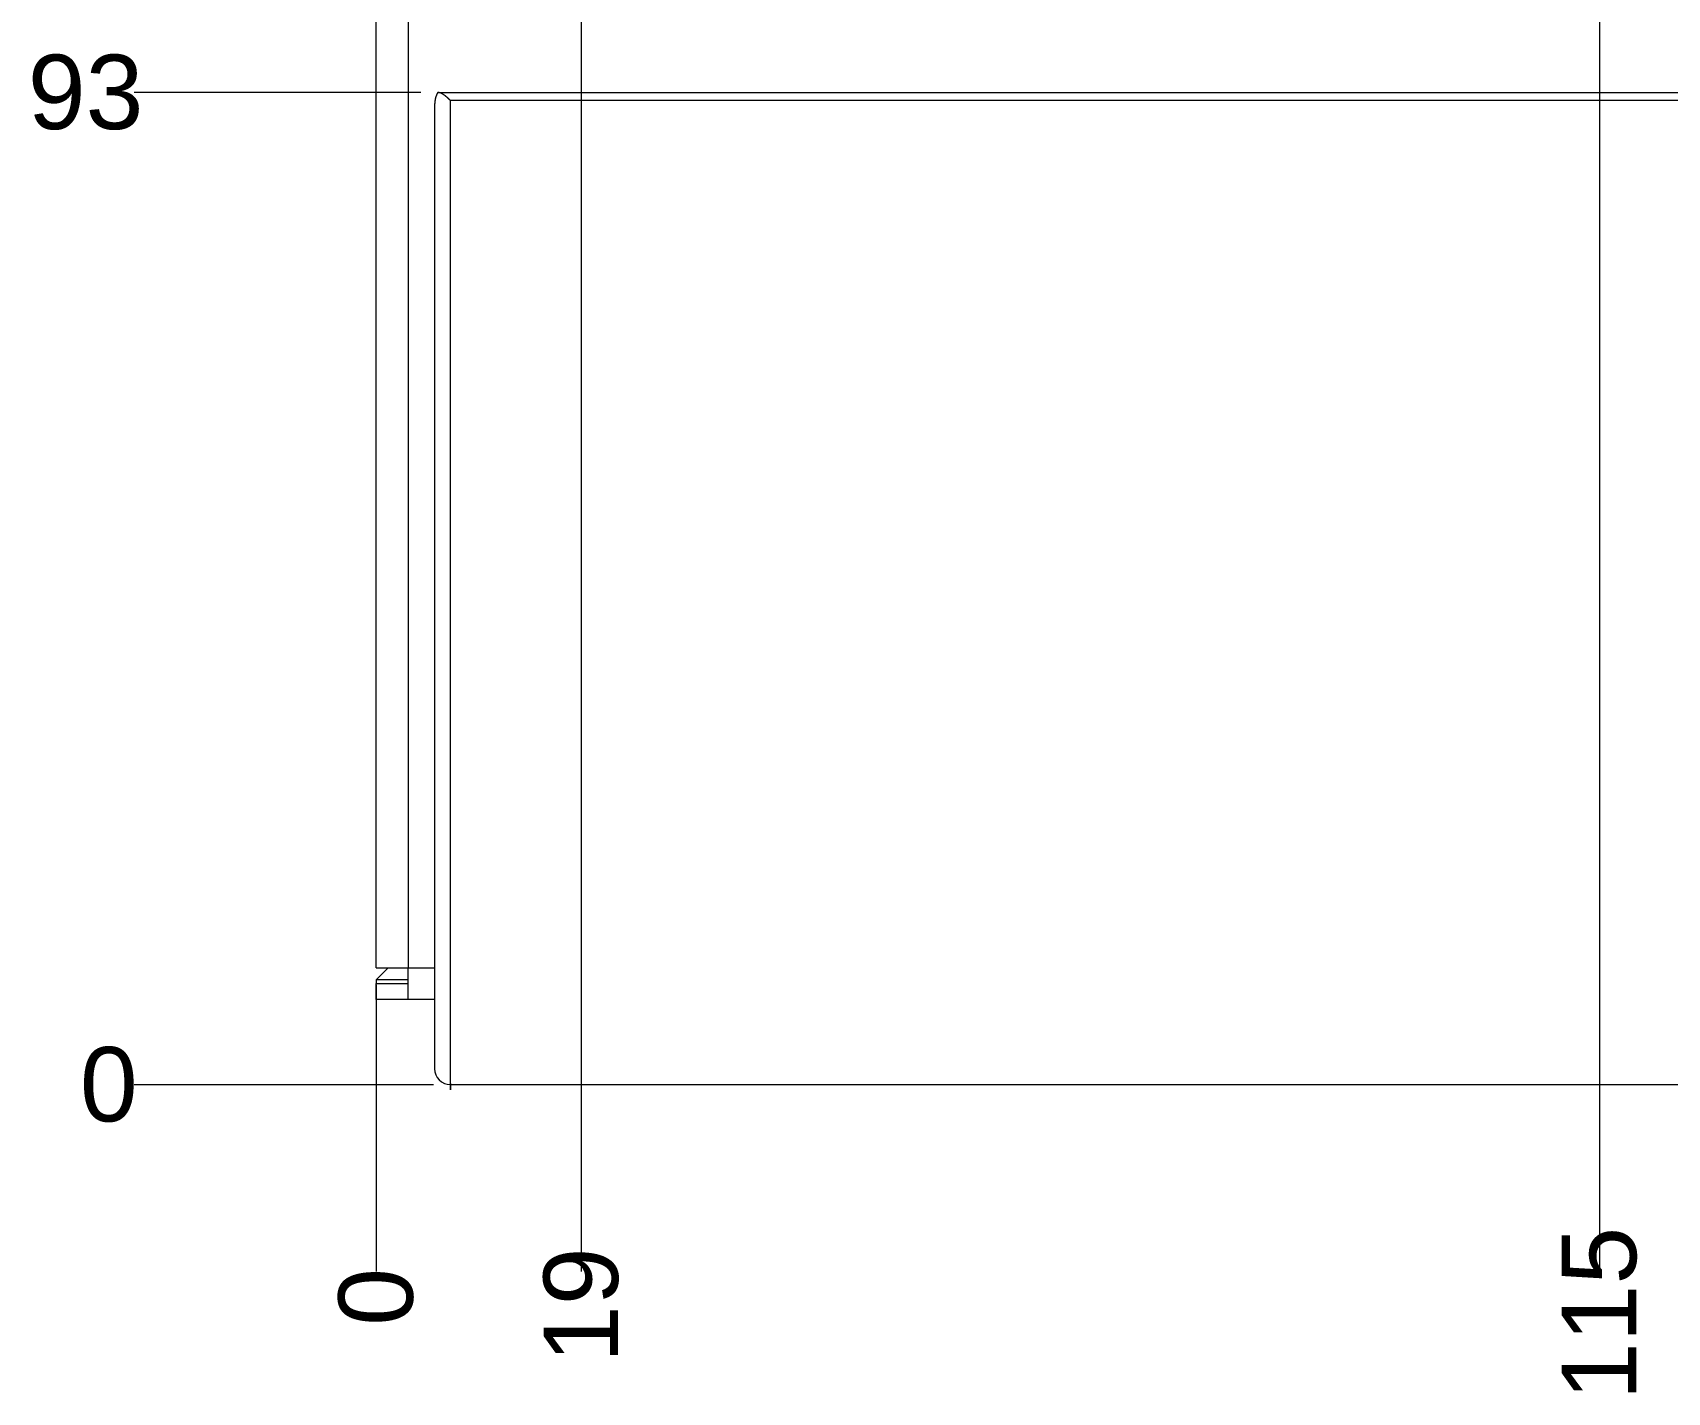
# Model space of a CAD drawing. Header units: metres. Extents: x 0.424 to 0.895, y -0.018 to 0.953.
# Drawn here: x 0.5083 to 0.6621, y 0.2314 to 0.3593 of the extents above; entities that cross this region are included whole.
import ezdxf

# ---------------------------------------------------------------- set-up
doc = ezdxf.new("R2010")
doc.units = ezdxf.units.M
for name, color, linetype, lineweight in [('Bemaßung (ISO)', 7, 'Continuous', 25), ('Sichtbar (ISO)', 7, 'Continuous', 50), ('Sichtbar schmal (ISO)', 7, 'Continuous', 35)]:
    doc.layers.add(name, color=color, linetype=linetype, lineweight=lineweight)
doc.styles.add('Arial', font='arial.ttf')

# ---------------------------------------------------------------- blocks, each defined once
blk = doc.blocks.new('Gruppe-3')
at = {"layer": 'Bemaßung (ISO)', "lineweight": 9, "transparency": 33554687}
blk.add_line((-0.10103, -0.21697), (-0.1292, -0.21697), dxfattribs=at)
at = {"layer": 'Bemaßung (ISO)', "transparency": 33554687, "insert": (-0.1343, -0.21697), "char_height": 0.007, "attachment_point": 4, "line_spacing_factor": 1.004016, "style": 'Arial'}
blk.add_mtext('0', dxfattribs=at)
blk = doc.blocks.new('Gruppe-4')
at = {"layer": 'Bemaßung (ISO)', "lineweight": 9, "transparency": 33554687}
blk.add_line((-0.10223, -0.12364), (-0.1292, -0.12364), dxfattribs=at)
at = {"layer": 'Bemaßung (ISO)', "transparency": 33554687, "insert": (-0.1392, -0.12364), "char_height": 0.007, "attachment_point": 4, "line_spacing_factor": 1.004016, "style": 'Arial'}
blk.add_mtext('93', dxfattribs=at)
blk = doc.blocks.new('Gruppe-13')
at = {"layer": 'Bemaßung (ISO)', "lineweight": 9, "transparency": 33554687}
blk.add_line((-0.10643, -0.20757), (-0.10643, -0.23454), dxfattribs=at)
at = {"layer": 'Bemaßung (ISO)', "transparency": 33554687, "insert": (-0.10643, -0.23964), "char_height": 0.007, "attachment_point": 4, "rotation": 90, "line_spacing_factor": 1.004016, "style": 'Arial'}
blk.add_mtext('0', dxfattribs=at)
blk = doc.blocks.new('Gruppe-14')
at = {"layer": 'Bemaßung (ISO)', "lineweight": 9, "transparency": 33554687}
blk.add_line((-0.08713, -0.09387), (-0.08713, -0.23454), dxfattribs=at)
at = {"layer": 'Bemaßung (ISO)', "transparency": 33554687, "insert": (-0.08713, -0.24314), "char_height": 0.007, "attachment_point": 4, "rotation": 90, "line_spacing_factor": 1.004016, "style": 'Arial'}
blk.add_mtext('19', dxfattribs=at)
blk = doc.blocks.new('Gruppe-15')
at = {"layer": 'Bemaßung (ISO)', "lineweight": 9, "transparency": 33554687}
blk.add_line((0.00867, -0.09387), (0.00867, -0.23454), dxfattribs=at)
at = {"layer": 'Bemaßung (ISO)', "transparency": 33554687, "insert": (0.00867, -0.24664), "char_height": 0.007, "attachment_point": 4, "rotation": 90, "line_spacing_factor": 1.004016, "style": 'Arial'}
blk.add_mtext('115', dxfattribs=at)

msp = doc.modelspace()

# ---------------------------------------------------------------- linework, layer by layer
at = {"layer": 'Sichtbar (ISO)', "lineweight": 9}
for p, q in [((0.5406, 0.27138), (0.5406, 0.67842)), ((0.5461, 0.35248), (0.5461, 0.26188)), ((0.5464, 0.3537), (0.7742, 0.3537)), ((0.54173, 0.27138), (0.5406, 0.27024)), ((0.5406, 0.27138), (0.5436, 0.27138)), ((0.5436, 0.26838), (0.5436, 0.27138)), ((0.5406, 0.27024), (0.5406, 0.26988)), ((0.5436, 0.27024), (0.5406, 0.27024)), ((0.5406, 0.26988), (0.5436, 0.26988)), ((0.5406, 0.26838), (0.5406, 0.26988)), ((0.5436, 0.26838), (0.5406, 0.26838)), ((0.5461, 0.26838), (0.5436, 0.26838)), ((0.5476, 0.26038), (0.773, 0.26038))]:
    msp.add_line(p, q, dxfattribs=at)
msp.add_arc((0.5476, 0.26188), 0.0015, 180, 270, dxfattribs=at)
for points in [[(0.5464, 0.3537), (0.54638, 0.35366), (0.54633, 0.35358), (0.54626, 0.35341), (0.54618, 0.35317), (0.54613, 0.3529), (0.5461, 0.35262), (0.5461, 0.35248)], [(0.5476, 0.35293), (0.5476, 0.35293), (0.5476, 0.35293), (0.54749, 0.35304), (0.54729, 0.35322), (0.5471, 0.35338), (0.54692, 0.35351), (0.54671, 0.35363), (0.54649, 0.3537), (0.5464, 0.3537)]]:
    msp.add_open_spline(points, degree=2, dxfattribs=at)
at = {"layer": 'Sichtbar schmal (ISO)', "lineweight": 9}
for p, q in [((0.5436, 0.67068), (0.5436, 0.27138)), ((0.773, 0.35293), (0.5476, 0.35293)), ((0.5436, 0.27138), (0.5461, 0.27138))]:
    msp.add_line(p, q, dxfattribs=at)
msp.add_open_spline([(0.5476, 0.26038), (0.5476, 0.26038), (0.5476, 0.30665), (0.5476, 0.35293)], degree=2, knots=[0, 0, 0, 0.000031, 1, 1, 1], dxfattribs=at)

# ---------------------------------------------------------------- block references
at = {"layer": 'Bemaßung (ISO)'}
for name in ['Gruppe-14', 'Gruppe-15', 'Gruppe-4', 'Gruppe-13', 'Gruppe-3']:
    msp.add_blockref(name, (0.64703, 0.47734), dxfattribs=at)

doc.saveas('drawing.dxf')
